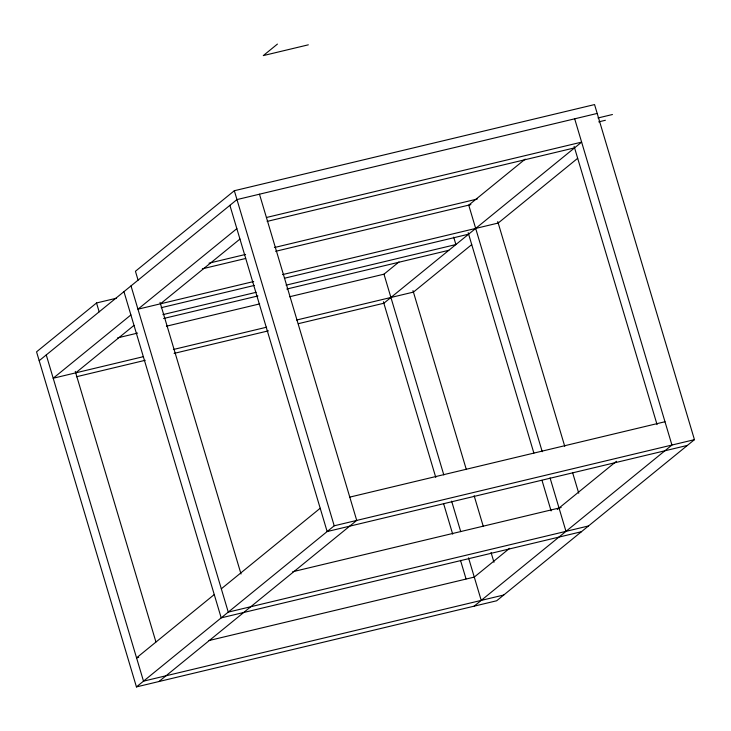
<?xml version="1.0" encoding="UTF-8"?>
<svg xmlns="http://www.w3.org/2000/svg" width="731" height="731" viewBox="0 0 731 731"><rect width="100%" height="100%" fill="white"/><g stroke="black" fill="none" stroke-linecap="round" stroke-linejoin="round"><path stroke-width="1.1" d="M277.424 44.088L263.297 55.593L308.327 44.829M116.485 298.202L96.529 302.972L36.55 351.839L136.441 686.912L496.669 600.772L694.45 439.66L594.559 104.579L234.331 190.727L135.436 271.283L138.077 280.137M39.191 360.694L236.963 199.581L597.2 113.433M130.895 314.942L53.199 378.238L143.413 356.664M236.853 228.639L137.958 309.195L253.703 281.517M75.713 372.856L133.983 325.386M160.473 303.804L239.942 239.074M289.631 296.74L383.976 274.18L398.98 261.954M525.242 159.102L468.735 205.128L542.238 451.703M471.705 244.629L413.435 292.098L296.576 320.041M577.654 158.316L498.195 223.046L282.559 274.609M214.256 594.559L136.56 657.854L138.698 657.343M221.319 588.811L320.205 508.255M136.441 686.912L334.213 525.799L694.45 439.66M158.956 681.53L356.728 520.417L259.478 194.199M509.589 548.323L474.273 577.097L209.02 640.53M557.269 509.489L616.425 461.298M474.154 606.154L671.935 445.042L574.685 118.824M598.004 117.974L612.45 114.52M598.716 121.867L605.387 120.277M266.431 217.5L581.629 142.125L383.857 303.237L298.394 323.669M267.135 221.392L574.566 147.872M209.02 263.169L245.598 254.425M274.408 247.535L477.252 199.033M202.359 268.825L245.653 258.482M275.614 251.309L470.874 204.616M161.185 307.705L254.406 285.41M284.377 278.246L468.617 234.185M162.894 314.613L256.124 292.318M286.095 285.154L455.906 244.547L453.695 237.127M163.598 318.506L257.942 295.945M286.799 289.047L448.834 250.294M117.6 337.877L137.583 333.098M166.44 326.2L259.669 303.904M173.384 349.5L266.614 327.205M76.417 376.757L145.231 360.301M174.088 353.393L268.432 330.841M349.784 497.117L664.991 421.741M687.387 445.407L327.15 531.556L229.899 205.338M292.665 571.743L561.18 507.533M588.501 525.964L228.264 612.112L131.013 285.894M581.437 531.72L221.201 617.869L123.95 291.642M503.732 595.016L143.504 681.155L46.254 354.937M574.127 146.392L657.068 424.61M497.756 221.566L564.752 446.321M572.565 472.509L578.742 493.233M550.05 477.891L565.986 531.355M468.178 232.705L533.877 453.092M542.009 480.368L551.11 510.923M412.988 290.618L466.332 469.549M474.136 495.728L483.246 526.283M491.049 552.462L493.982 562.285M383.976 274.18L443.818 474.931M451.621 501.119L460.731 531.665M468.534 557.844L481.226 600.398M383.409 301.757L435.777 477.407M443.589 503.595L452.69 534.142M460.493 560.33L466.031 578.879M234.331 190.727L334.213 525.799M160.034 302.323L241.02 573.999M96.529 302.972L99.169 311.826M75.275 371.375L155.931 641.955"/></g></svg>
